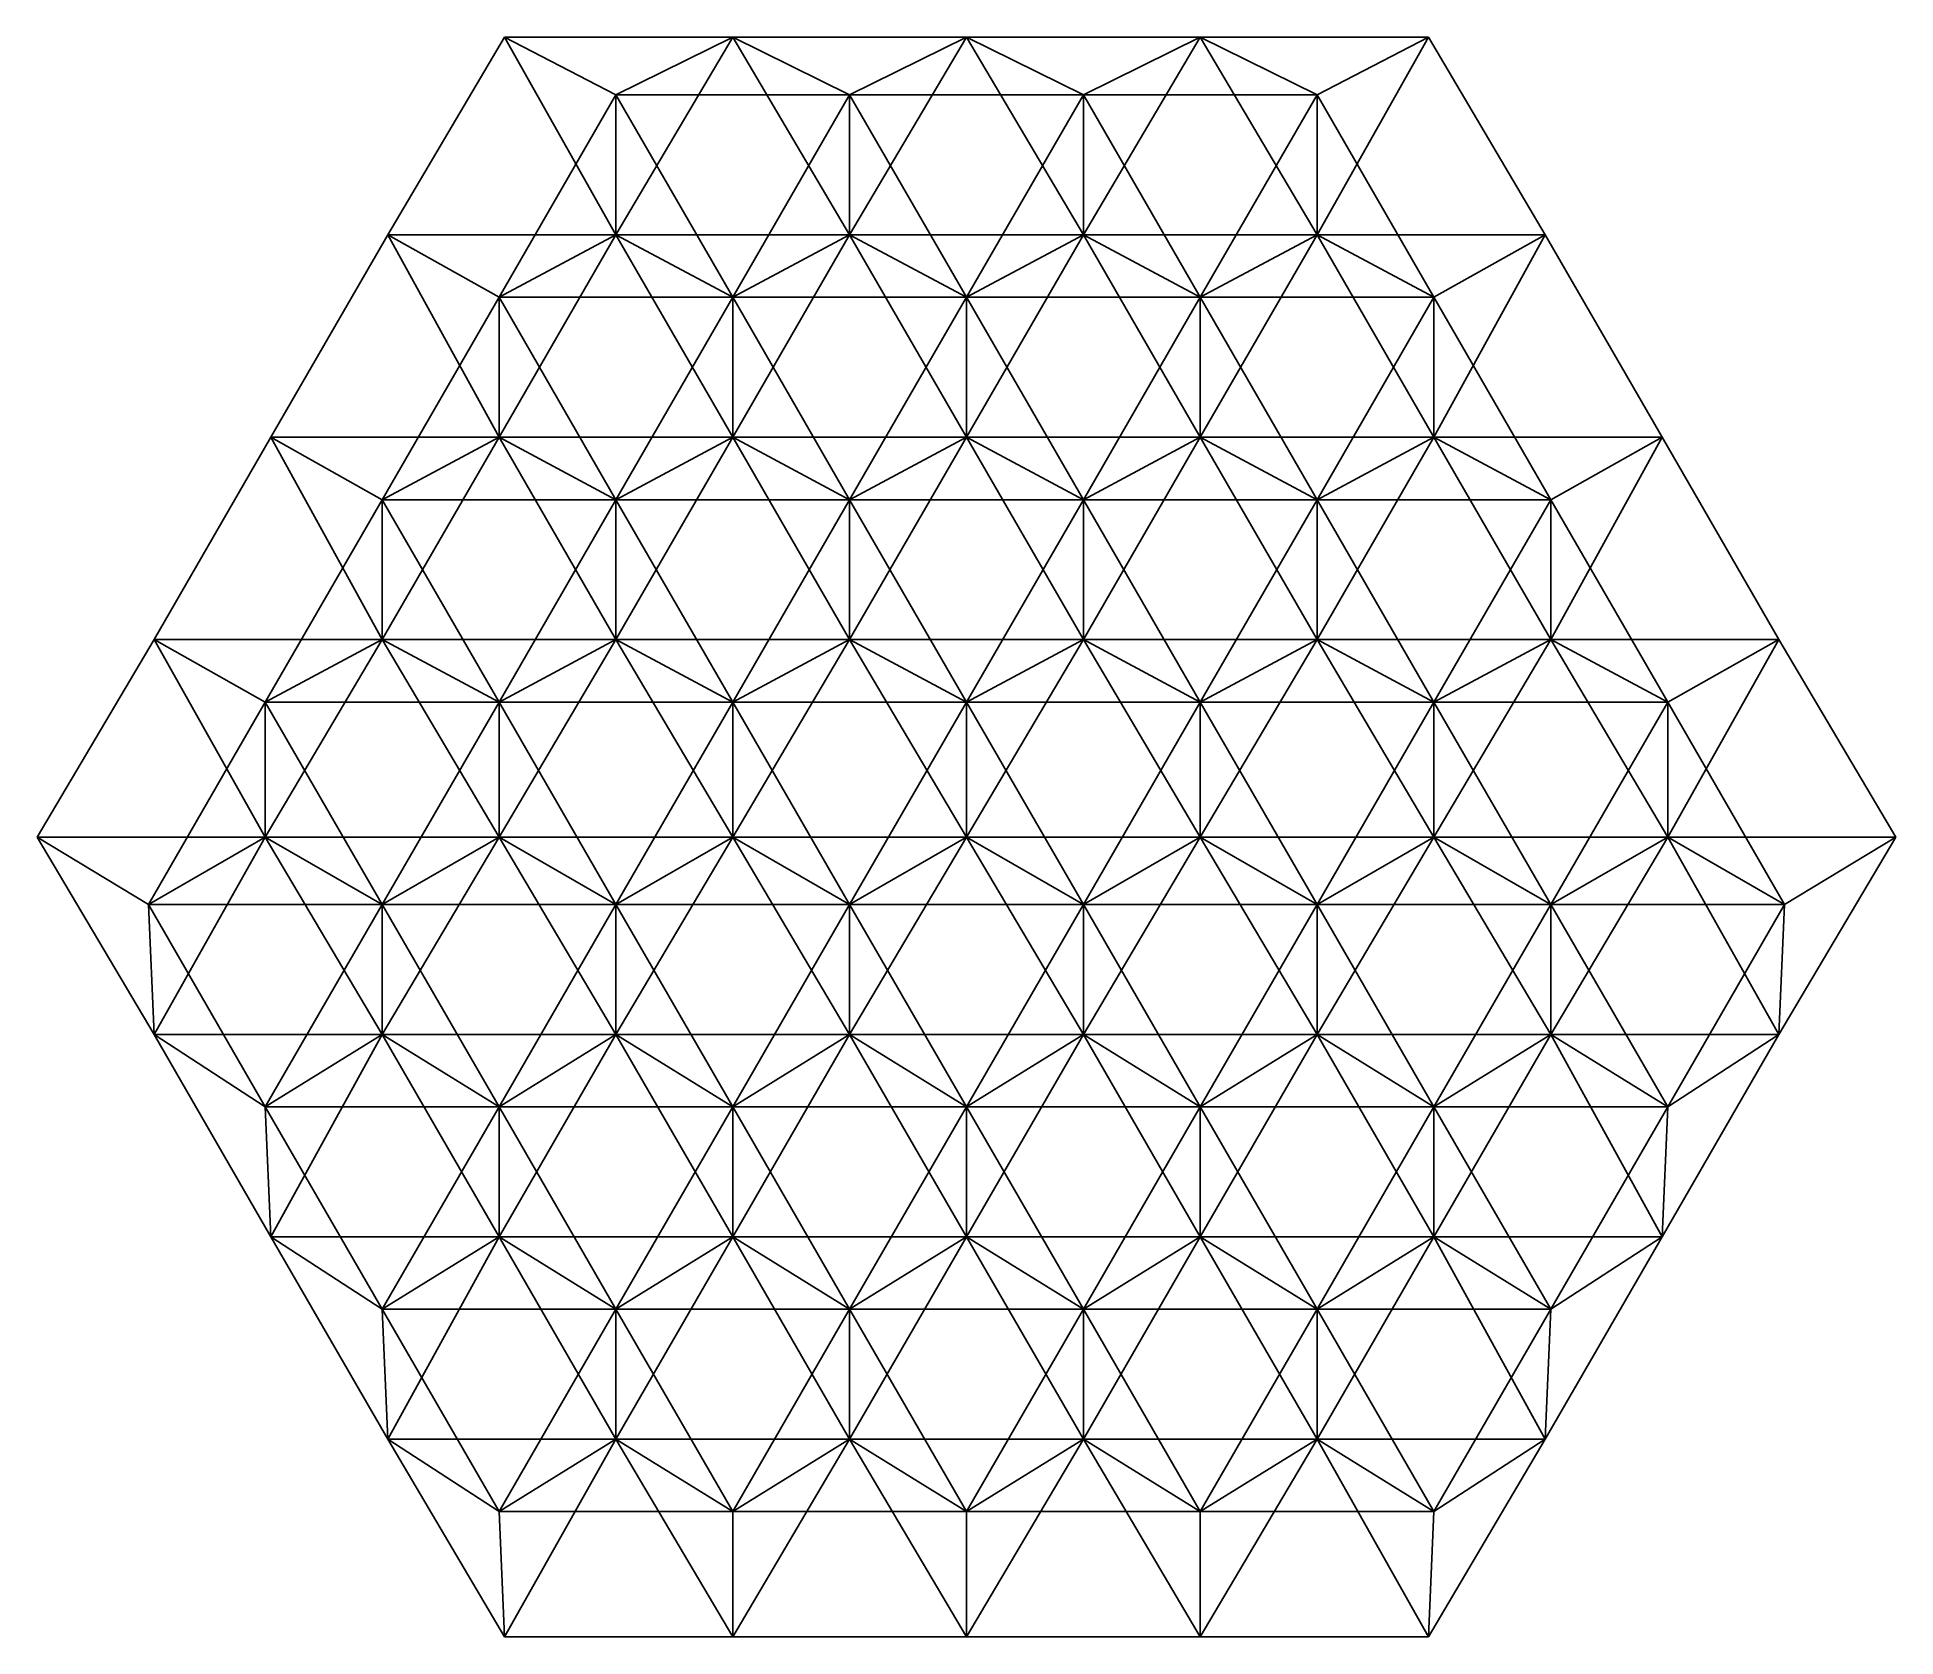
# Model space of a CAD drawing. Extents: x -9.9 to 9.9, y -8.6 to 8.6.
import ezdxf

# ---------------------------------------------------------------- set-up
doc = ezdxf.new("R2010")
doc.units = 0
doc.layers.get('0').update_dxf_attribs({"linetype": 'CONTINUOUS'})

msp = doc.modelspace()

# ---------------------------------------------------------------- linework, layer by layer
for p, q in [((-6.19, 6.443, 0.132996), (-4.94, 8.556, 0.162994)), ((-4.94, 8.556, 0.162994), (-3.75, 6.443, 0.092987)), ((-4.94, 8.556, 0.162994), (-2.5, 8.556, 0.131989)), ((-4.94, 8.556, 0.162994), (-3.75, 7.93833, -1.069)), ((-3.75, 6.443, 0.092987), (-2.5, 8.556, 0.131989)), ((-2.5, 8.556, 0.131989), (-3.75, 7.93833, -1.069)), ((-2.5, 8.556, 0.131989), (-1.25, 6.443, 0.071991)), ((-2.5, 8.556, 0.131989), (0, 8.556, 0.122009)), ((-2.5, 8.556, 0.131989), (-1.25, 7.93833, -1.088989)), ((-1.25, 6.443, 0.071991), (0, 8.556, 0.122009)), ((0, 8.556, 0.122009), (-1.25, 7.93833, -1.088989)), ((0, 8.556, 0.122009), (1.25, 6.443, 0.071991)), ((0, 8.556, 0.122009), (2.5, 8.556, 0.131989)), ((0, 8.556, 0.122009), (1.25, 7.93833, -1.088989)), ((1.25, 6.443, 0.071991), (2.5, 8.556, 0.131989)), ((2.5, 8.556, 0.131989), (1.25, 7.93833, -1.088989)), ((2.5, 8.556, 0.131989), (3.75, 6.443, 0.092987)), ((2.5, 8.556, 0.131989), (4.94, 8.556, 0.162994)), ((2.5, 8.556, 0.131989), (3.75, 7.93833, -1.069)), ((3.75, 6.443, 0.092987), (4.94, 8.556, 0.162994)), ((4.94, 8.556, 0.162994), (3.75, 7.93833, -1.069)), ((4.94, 8.556, 0.162994), (6.19, 6.443, 0.132996)), ((-5, 5.77333, -1.100006), (-3.75, 7.93833, -1.069)), ((-3.75, 6.443, 0.092987), (-3.75, 7.93833, -1.069)), ((-2.5, 5.77333, -1.131012), (-3.75, 7.93833, -1.069)), ((-3.75, 7.93833, -1.069), (-1.25, 7.93833, -1.088989)), ((-2.5, 5.77333, -1.131012), (-1.25, 7.93833, -1.088989)), ((-1.25, 6.443, 0.071991), (-1.25, 7.93833, -1.088989)), ((0, 5.77333, -1.140991), (-1.25, 7.93833, -1.088989)), ((-1.25, 7.93833, -1.088989), (1.25, 7.93833, -1.088989)), ((0, 5.77333, -1.140991), (1.25, 7.93833, -1.088989)), ((1.25, 6.443, 0.071991), (1.25, 7.93833, -1.088989)), ((2.5, 5.77333, -1.131012), (1.25, 7.93833, -1.088989)), ((1.25, 7.93833, -1.088989), (3.75, 7.93833, -1.069)), ((2.5, 5.77333, -1.131012), (3.75, 7.93833, -1.069)), ((3.75, 6.443, 0.092987), (3.75, 7.93833, -1.069)), ((5, 5.77333, -1.100006), (3.75, 7.93833, -1.069)), ((-7.44, 4.278, 0.122986), (-6.19, 6.443, 0.132996)), ((-6.19, 6.443, 0.132996), (-5, 4.278, 0.071991)), ((-6.19, 6.443, 0.132996), (-3.75, 6.443, 0.092987)), ((-6.19, 6.443, 0.132996), (-5, 5.77333, -1.100006)), ((-5, 4.278, 0.071991), (-3.75, 6.443, 0.092987)), ((-3.75, 6.443, 0.092987), (-5, 5.77333, -1.100006)), ((-3.75, 6.443, 0.092987), (-2.5, 4.278, 0.040985)), ((-3.75, 6.443, 0.092987), (-1.25, 6.443, 0.071991)), ((-3.75, 6.443, 0.092987), (-2.5, 5.77333, -1.131012)), ((-2.5, 4.278, 0.040985), (-1.25, 6.443, 0.071991)), ((-1.25, 6.443, 0.071991), (-2.5, 5.77333, -1.131012)), ((-1.25, 6.443, 0.071991), (0, 4.278, 0.031006)), ((-1.25, 6.443, 0.071991), (1.25, 6.443, 0.071991)), ((-1.25, 6.443, 0.071991), (0, 5.77333, -1.140991)), ((0, 4.278, 0.031006), (1.25, 6.443, 0.071991)), ((1.25, 6.443, 0.071991), (0, 5.77333, -1.140991)), ((1.25, 6.443, 0.071991), (2.5, 4.278, 0.040985)), ((1.25, 6.443, 0.071991), (3.75, 6.443, 0.092987)), ((1.25, 6.443, 0.071991), (2.5, 5.77333, -1.131012)), ((2.5, 4.278, 0.040985), (3.75, 6.443, 0.092987)), ((3.75, 6.443, 0.092987), (2.5, 5.77333, -1.131012)), ((3.75, 6.443, 0.092987), (5, 4.278, 0.071991)), ((3.75, 6.443, 0.092987), (6.19, 6.443, 0.132996)), ((3.75, 6.443, 0.092987), (5, 5.77333, -1.100006)), ((5, 4.278, 0.071991), (6.19, 6.443, 0.132996)), ((6.19, 6.443, 0.132996), (5, 5.77333, -1.100006)), ((6.19, 6.443, 0.132996), (7.44, 4.278, 0.122986)), ((-6.25, 3.60833, -1.109985), (-5, 5.77333, -1.100006)), ((-5, 4.278, 0.071991), (-5, 5.77333, -1.100006)), ((-3.75, 3.60833, -1.152008), (-5, 5.77333, -1.100006)), ((-5, 5.77333, -1.100006), (-2.5, 5.77333, -1.131012)), ((-3.75, 3.60833, -1.152008), (-2.5, 5.77333, -1.131012)), ((-2.5, 4.278, 0.040985), (-2.5, 5.77333, -1.131012)), ((-1.25, 3.60833, -1.171997), (-2.5, 5.77333, -1.131012)), ((-2.5, 5.77333, -1.131012), (0, 5.77333, -1.140991)), ((-1.25, 3.60833, -1.171997), (0, 5.77333, -1.140991)), ((0, 4.278, 0.031006), (0, 5.77333, -1.140991)), ((1.25, 3.60833, -1.171997), (0, 5.77333, -1.140991)), ((0, 5.77333, -1.140991), (2.5, 5.77333, -1.131012)), ((1.25, 3.60833, -1.171997), (2.5, 5.77333, -1.131012)), ((2.5, 4.278, 0.040985), (2.5, 5.77333, -1.131012)), ((3.75, 3.60833, -1.152008), (2.5, 5.77333, -1.131012)), ((2.5, 5.77333, -1.131012), (5, 5.77333, -1.100006)), ((3.75, 3.60833, -1.152008), (5, 5.77333, -1.100006)), ((5, 4.278, 0.071991), (5, 5.77333, -1.100006)), ((6.25, 3.60833, -1.109985), (5, 5.77333, -1.100006)), ((-8.69, 2.113, 0.132996), (-7.44, 4.278, 0.122986)), ((-7.44, 4.278, 0.122986), (-6.25, 2.113, 0.072998)), ((-7.44, 4.278, 0.122986), (-5, 4.278, 0.071991)), ((-7.44, 4.278, 0.122986), (-6.25, 3.60833, -1.109985)), ((-6.25, 2.113, 0.072998), (-5, 4.278, 0.071991)), ((-5, 4.278, 0.071991), (-6.25, 3.60833, -1.109985)), ((-5, 4.278, 0.071991), (-3.75, 2.113, 0.031006)), ((-5, 4.278, 0.071991), (-2.5, 4.278, 0.040985)), ((-5, 4.278, 0.071991), (-3.75, 3.60833, -1.152008)), ((-3.75, 2.113, 0.031006), (-2.5, 4.278, 0.040985)), ((-2.5, 4.278, 0.040985), (-3.75, 3.60833, -1.152008)), ((-2.5, 4.278, 0.040985), (-1.25, 2.113, 0.01001)), ((-2.5, 4.278, 0.040985), (0, 4.278, 0.031006)), ((-2.5, 4.278, 0.040985), (-1.25, 3.60833, -1.171997)), ((-1.25, 2.113, 0.01001), (0, 4.278, 0.031006)), ((0, 4.278, 0.031006), (-1.25, 3.60833, -1.171997)), ((0, 4.278, 0.031006), (1.25, 2.113, 0.01001)), ((0, 4.278, 0.031006), (2.5, 4.278, 0.040985)), ((0, 4.278, 0.031006), (1.25, 3.60833, -1.171997)), ((1.25, 2.113, 0.01001), (2.5, 4.278, 0.040985)), ((2.5, 4.278, 0.040985), (1.25, 3.60833, -1.171997)), ((2.5, 4.278, 0.040985), (3.75, 2.113, 0.031006)), ((2.5, 4.278, 0.040985), (5, 4.278, 0.071991)), ((2.5, 4.278, 0.040985), (3.75, 3.60833, -1.152008)), ((3.75, 2.113, 0.031006), (5, 4.278, 0.071991)), ((5, 4.278, 0.071991), (3.75, 3.60833, -1.152008)), ((5, 4.278, 0.071991), (6.25, 2.113, 0.072998)), ((5, 4.278, 0.071991), (7.44, 4.278, 0.122986)), ((5, 4.278, 0.071991), (6.25, 3.60833, -1.109985)), ((6.25, 2.113, 0.072998), (7.44, 4.278, 0.122986)), ((7.44, 4.278, 0.122986), (6.25, 3.60833, -1.109985)), ((7.44, 4.278, 0.122986), (8.69, 2.113, 0.132996)), ((-7.5, 1.44333, -1.100006), (-6.25, 3.60833, -1.109985)), ((-6.25, 2.113, 0.072998), (-6.25, 3.60833, -1.109985)), ((-5, 1.44333, -1.152008), (-6.25, 3.60833, -1.109985)), ((-6.25, 3.60833, -1.109985), (-3.75, 3.60833, -1.152008)), ((-5, 1.44333, -1.152008), (-3.75, 3.60833, -1.152008)), ((-3.75, 2.113, 0.031006), (-3.75, 3.60833, -1.152008)), ((-2.5, 1.44333, -1.183014), (-3.75, 3.60833, -1.152008)), ((-3.75, 3.60833, -1.152008), (-1.25, 3.60833, -1.171997)), ((-2.5, 1.44333, -1.183014), (-1.25, 3.60833, -1.171997)), ((-1.25, 2.113, 0.01001), (-1.25, 3.60833, -1.171997)), ((0, 1.44333, -1.192993), (-1.25, 3.60833, -1.171997)), ((-1.25, 3.60833, -1.171997), (1.25, 3.60833, -1.171997)), ((0, 1.44333, -1.192993), (1.25, 3.60833, -1.171997)), ((1.25, 2.113, 0.01001), (1.25, 3.60833, -1.171997)), ((2.5, 1.44333, -1.183014), (1.25, 3.60833, -1.171997)), ((1.25, 3.60833, -1.171997), (3.75, 3.60833, -1.152008)), ((2.5, 1.44333, -1.183014), (3.75, 3.60833, -1.152008)), ((3.75, 2.113, 0.031006), (3.75, 3.60833, -1.152008)), ((5, 1.44333, -1.152008), (3.75, 3.60833, -1.152008)), ((3.75, 3.60833, -1.152008), (6.25, 3.60833, -1.109985)), ((5, 1.44333, -1.152008), (6.25, 3.60833, -1.109985)), ((6.25, 2.113, 0.072998), (6.25, 3.60833, -1.109985)), ((7.5, 1.44333, -1.100006), (6.25, 3.60833, -1.109985)), ((-9.94, 0, 0.165009), (-8.69, 2.113, 0.132996)), ((-8.69, 2.113, 0.132996), (-7.5, 0, 0.093994)), ((-8.69, 2.113, 0.132996), (-6.25, 2.113, 0.072998)), ((-8.69, 2.113, 0.132996), (-7.5, 1.44333, -1.100006)), ((-7.5, 0, 0.093994), (-6.25, 2.113, 0.072998)), ((-6.25, 2.113, 0.072998), (-7.5, 1.44333, -1.100006)), ((-6.25, 2.113, 0.072998), (-5, 0, 0.041992)), ((-6.25, 2.113, 0.072998), (-3.75, 2.113, 0.031006)), ((-6.25, 2.113, 0.072998), (-5, 1.44333, -1.152008)), ((-5, 0, 0.041992), (-3.75, 2.113, 0.031006)), ((-3.75, 2.113, 0.031006), (-5, 1.44333, -1.152008)), ((-3.75, 2.113, 0.031006), (-2.5, 0, 0.01001)), ((-3.75, 2.113, 0.031006), (-1.25, 2.113, 0.01001)), ((-3.75, 2.113, 0.031006), (-2.5, 1.44333, -1.183014)), ((-2.5, 0, 0.01001), (-1.25, 2.113, 0.01001)), ((-1.25, 2.113, 0.01001), (-2.5, 1.44333, -1.183014)), ((-1.25, 2.113, 0.01001), (0, 0)), ((-1.25, 2.113, 0.01001), (1.25, 2.113, 0.01001)), ((-1.25, 2.113, 0.01001), (0, 1.44333, -1.192993)), ((0, 0), (1.25, 2.113, 0.01001)), ((1.25, 2.113, 0.01001), (0, 1.44333, -1.192993)), ((1.25, 2.113, 0.01001), (2.5, 0, 0.01001)), ((1.25, 2.113, 0.01001), (3.75, 2.113, 0.031006)), ((1.25, 2.113, 0.01001), (2.5, 1.44333, -1.183014)), ((2.5, 0, 0.01001), (3.75, 2.113, 0.031006)), ((3.75, 2.113, 0.031006), (2.5, 1.44333, -1.183014)), ((3.75, 2.113, 0.031006), (5, 0, 0.041992)), ((3.75, 2.113, 0.031006), (6.25, 2.113, 0.072998)), ((3.75, 2.113, 0.031006), (5, 1.44333, -1.152008)), ((5, 0, 0.041992), (6.25, 2.113, 0.072998)), ((6.25, 2.113, 0.072998), (5, 1.44333, -1.152008)), ((6.25, 2.113, 0.072998), (7.5, 0, 0.093994)), ((6.25, 2.113, 0.072998), (8.69, 2.113, 0.132996)), ((6.25, 2.113, 0.072998), (7.5, 1.44333, -1.100006)), ((7.5, 0, 0.093994), (8.69, 2.113, 0.132996)), ((8.69, 2.113, 0.132996), (7.5, 1.44333, -1.100006)), ((8.69, 2.113, 0.132996), (9.94, 0, 0.165009)), ((-8.75, -0.721667, -1.069), (-7.5, 1.44333, -1.100006)), ((-7.5, 0, 0.093994), (-7.5, 1.44333, -1.100006)), ((-6.25, -0.721667, -1.131012), (-7.5, 1.44333, -1.100006)), ((-7.5, 1.44333, -1.100006), (-5, 1.44333, -1.152008)), ((-6.25, -0.721667, -1.131012), (-5, 1.44333, -1.152008)), ((-5, 0, 0.041992), (-5, 1.44333, -1.152008)), ((-3.75, -0.721667, -1.171997), (-5, 1.44333, -1.152008)), ((-5, 1.44333, -1.152008), (-2.5, 1.44333, -1.183014)), ((-3.75, -0.721667, -1.171997), (-2.5, 1.44333, -1.183014)), ((-2.5, 0, 0.01001), (-2.5, 1.44333, -1.183014)), ((-1.25, -0.721667, -1.192993), (-2.5, 1.44333, -1.183014)), ((-2.5, 1.44333, -1.183014), (0, 1.44333, -1.192993)), ((-1.25, -0.721667, -1.192993), (0, 1.44333, -1.192993)), ((0, 0), (0, 1.44333, -1.192993)), ((1.25, -0.721667, -1.192993), (0, 1.44333, -1.192993)), ((0, 1.44333, -1.192993), (2.5, 1.44333, -1.183014)), ((1.25, -0.721667, -1.192993), (2.5, 1.44333, -1.183014)), ((2.5, 0, 0.01001), (2.5, 1.44333, -1.183014)), ((3.75, -0.721667, -1.171997), (2.5, 1.44333, -1.183014)), ((2.5, 1.44333, -1.183014), (5, 1.44333, -1.152008)), ((3.75, -0.721667, -1.171997), (5, 1.44333, -1.152008)), ((5, 0, 0.041992), (5, 1.44333, -1.152008)), ((6.25, -0.721667, -1.131012), (5, 1.44333, -1.152008)), ((5, 1.44333, -1.152008), (7.5, 1.44333, -1.100006)), ((6.25, -0.721667, -1.131012), (7.5, 1.44333, -1.100006)), ((7.5, 0, 0.093994), (7.5, 1.44333, -1.100006)), ((8.75, -0.721667, -1.069), (7.5, 1.44333, -1.100006)), ((-8.69, -2.113, 0.132996), (-9.94, 0, 0.165009)), ((-9.94, 0, 0.165009), (-7.5, 0, 0.093994)), ((-9.94, 0, 0.165009), (-8.75, -0.721667, -1.069)), ((-7.5, 0, 0.093994), (-8.75, -0.721667, -1.069)), ((-8.69, -2.113, 0.132996), (-7.5, 0, 0.093994)), ((-7.5, 0, 0.093994), (-6.25, -2.113, 0.072998)), ((-7.5, 0, 0.093994), (-5, 0, 0.041992)), ((-7.5, 0, 0.093994), (-6.25, -0.721667, -1.131012)), ((-6.25, -2.113, 0.072998), (-5, 0, 0.041992)), ((-5, 0, 0.041992), (-6.25, -0.721667, -1.131012)), ((-5, 0, 0.041992), (-3.75, -2.113, 0.031006)), ((-5, 0, 0.041992), (-2.5, 0, 0.01001)), ((-5, 0, 0.041992), (-3.75, -0.721667, -1.171997)), ((-3.75, -2.113, 0.031006), (-2.5, 0, 0.01001)), ((-2.5, 0, 0.01001), (-3.75, -0.721667, -1.171997)), ((-2.5, 0, 0.01001), (-1.25, -2.113, 0.01001)), ((-2.5, 0, 0.01001), (0, 0)), ((-2.5, 0, 0.01001), (-1.25, -0.721667, -1.192993)), ((-1.25, -2.113, 0.01001), (0, 0)), ((0, 0), (-1.25, -0.721667, -1.192993)), ((0, 0), (1.25, -2.113, 0.01001)), ((0, 0), (2.5, 0, 0.01001)), ((0, 0), (1.25, -0.721667, -1.192993)), ((1.25, -2.113, 0.01001), (2.5, 0, 0.01001)), ((2.5, 0, 0.01001), (1.25, -0.721667, -1.192993)), ((2.5, 0, 0.01001), (3.75, -2.113, 0.031006)), ((2.5, 0, 0.01001), (5, 0, 0.041992)), ((2.5, 0, 0.01001), (3.75, -0.721667, -1.171997)), ((3.75, -2.113, 0.031006), (5, 0, 0.041992)), ((5, 0, 0.041992), (3.75, -0.721667, -1.171997)), ((5, 0, 0.041992), (6.25, -2.113, 0.072998)), ((5, 0, 0.041992), (7.5, 0, 0.093994)), ((5, 0, 0.041992), (6.25, -0.721667, -1.131012)), ((6.25, -2.113, 0.072998), (7.5, 0, 0.093994)), ((7.5, 0, 0.093994), (6.25, -0.721667, -1.131012)), ((7.5, 0, 0.093994), (8.69, -2.113, 0.132996)), ((7.5, 0, 0.093994), (9.94, 0, 0.165009)), ((7.5, 0, 0.093994), (8.75, -0.721667, -1.069)), ((8.69, -2.113, 0.132996), (9.94, 0, 0.165009)), ((9.94, 0, 0.165009), (8.75, -0.721667, -1.069)), ((-8.69, -2.113, 0.132996), (-8.75, -0.721667, -1.069)), ((-7.5, -2.88667, -1.088989), (-8.75, -0.721667, -1.069)), ((-8.75, -0.721667, -1.069), (-6.25, -0.721667, -1.131012)), ((-7.5, -2.88667, -1.088989), (-6.25, -0.721667, -1.131012)), ((-6.25, -2.113, 0.072998), (-6.25, -0.721667, -1.131012)), ((-5, -2.88667, -1.140991), (-6.25, -0.721667, -1.131012)), ((-6.25, -0.721667, -1.131012), (-3.75, -0.721667, -1.171997)), ((-5, -2.88667, -1.140991), (-3.75, -0.721667, -1.171997)), ((-3.75, -2.113, 0.031006), (-3.75, -0.721667, -1.171997)), ((-2.5, -2.88667, -1.171997), (-3.75, -0.721667, -1.171997)), ((-3.75, -0.721667, -1.171997), (-1.25, -0.721667, -1.192993)), ((-2.5, -2.88667, -1.171997), (-1.25, -0.721667, -1.192993)), ((-1.25, -2.113, 0.01001), (-1.25, -0.721667, -1.192993)), ((0, -2.88667, -1.183014), (-1.25, -0.721667, -1.192993)), ((-1.25, -0.721667, -1.192993), (1.25, -0.721667, -1.192993)), ((0, -2.88667, -1.183014), (1.25, -0.721667, -1.192993)), ((1.25, -2.113, 0.01001), (1.25, -0.721667, -1.192993)), ((2.5, -2.88667, -1.171997), (1.25, -0.721667, -1.192993)), ((1.25, -0.721667, -1.192993), (3.75, -0.721667, -1.171997)), ((2.5, -2.88667, -1.171997), (3.75, -0.721667, -1.171997)), ((3.75, -2.113, 0.031006), (3.75, -0.721667, -1.171997)), ((5, -2.88667, -1.140991), (3.75, -0.721667, -1.171997)), ((3.75, -0.721667, -1.171997), (6.25, -0.721667, -1.131012)), ((5, -2.88667, -1.140991), (6.25, -0.721667, -1.131012)), ((6.25, -2.113, 0.072998), (6.25, -0.721667, -1.131012)), ((7.5, -2.88667, -1.088989), (6.25, -0.721667, -1.131012)), ((6.25, -0.721667, -1.131012), (8.75, -0.721667, -1.069)), ((7.5, -2.88667, -1.088989), (8.75, -0.721667, -1.069)), ((8.69, -2.113, 0.132996), (8.75, -0.721667, -1.069)), ((-7.44, -4.278, 0.122986), (-8.69, -2.113, 0.132996)), ((-8.69, -2.113, 0.132996), (-6.25, -2.113, 0.072998)), ((-8.69, -2.113, 0.132996), (-7.5, -2.88667, -1.088989)), ((-6.25, -2.113, 0.072998), (-7.5, -2.88667, -1.088989)), ((-7.44, -4.278, 0.122986), (-6.25, -2.113, 0.072998)), ((-6.25, -2.113, 0.072998), (-5, -4.278, 0.071991)), ((-6.25, -2.113, 0.072998), (-3.75, -2.113, 0.031006)), ((-6.25, -2.113, 0.072998), (-5, -2.88667, -1.140991)), ((-5, -4.278, 0.071991), (-3.75, -2.113, 0.031006)), ((-3.75, -2.113, 0.031006), (-5, -2.88667, -1.140991)), ((-3.75, -2.113, 0.031006), (-2.5, -4.278, 0.040985)), ((-3.75, -2.113, 0.031006), (-1.25, -2.113, 0.01001)), ((-3.75, -2.113, 0.031006), (-2.5, -2.88667, -1.171997)), ((-2.5, -4.278, 0.040985), (-1.25, -2.113, 0.01001)), ((-1.25, -2.113, 0.01001), (-2.5, -2.88667, -1.171997)), ((-1.25, -2.113, 0.01001), (0, -4.278, 0.031006)), ((-1.25, -2.113, 0.01001), (1.25, -2.113, 0.01001)), ((-1.25, -2.113, 0.01001), (0, -2.88667, -1.183014)), ((0, -4.278, 0.031006), (1.25, -2.113, 0.01001)), ((1.25, -2.113, 0.01001), (0, -2.88667, -1.183014)), ((1.25, -2.113, 0.01001), (2.5, -4.278, 0.040985)), ((1.25, -2.113, 0.01001), (3.75, -2.113, 0.031006)), ((1.25, -2.113, 0.01001), (2.5, -2.88667, -1.171997)), ((2.5, -4.278, 0.040985), (3.75, -2.113, 0.031006)), ((3.75, -2.113, 0.031006), (2.5, -2.88667, -1.171997)), ((3.75, -2.113, 0.031006), (5, -4.278, 0.071991)), ((3.75, -2.113, 0.031006), (6.25, -2.113, 0.072998)), ((3.75, -2.113, 0.031006), (5, -2.88667, -1.140991)), ((5, -4.278, 0.071991), (6.25, -2.113, 0.072998)), ((6.25, -2.113, 0.072998), (5, -2.88667, -1.140991)), ((6.25, -2.113, 0.072998), (7.44, -4.278, 0.122986)), ((6.25, -2.113, 0.072998), (8.69, -2.113, 0.132996)), ((6.25, -2.113, 0.072998), (7.5, -2.88667, -1.088989)), ((7.44, -4.278, 0.122986), (8.69, -2.113, 0.132996)), ((8.69, -2.113, 0.132996), (7.5, -2.88667, -1.088989)), ((-7.44, -4.278, 0.122986), (-7.5, -2.88667, -1.088989)), ((-6.25, -5.05167, -1.088989), (-7.5, -2.88667, -1.088989)), ((-7.5, -2.88667, -1.088989), (-5, -2.88667, -1.140991)), ((-6.25, -5.05167, -1.088989), (-5, -2.88667, -1.140991)), ((-5, -4.278, 0.071991), (-5, -2.88667, -1.140991)), ((-3.75, -5.05167, -1.131012), (-5, -2.88667, -1.140991)), ((-5, -2.88667, -1.140991), (-2.5, -2.88667, -1.171997)), ((-3.75, -5.05167, -1.131012), (-2.5, -2.88667, -1.171997)), ((-2.5, -4.278, 0.040985), (-2.5, -2.88667, -1.171997)), ((-1.25, -5.05167, -1.152008), (-2.5, -2.88667, -1.171997)), ((-2.5, -2.88667, -1.171997), (0, -2.88667, -1.183014)), ((-1.25, -5.05167, -1.152008), (0, -2.88667, -1.183014)), ((0, -4.278, 0.031006), (0, -2.88667, -1.183014)), ((1.25, -5.05167, -1.152008), (0, -2.88667, -1.183014)), ((0, -2.88667, -1.183014), (2.5, -2.88667, -1.171997)), ((1.25, -5.05167, -1.152008), (2.5, -2.88667, -1.171997)), ((2.5, -4.278, 0.040985), (2.5, -2.88667, -1.171997)), ((3.75, -5.05167, -1.131012), (2.5, -2.88667, -1.171997)), ((2.5, -2.88667, -1.171997), (5, -2.88667, -1.140991)), ((3.75, -5.05167, -1.131012), (5, -2.88667, -1.140991)), ((5, -4.278, 0.071991), (5, -2.88667, -1.140991)), ((6.25, -5.05167, -1.088989), (5, -2.88667, -1.140991)), ((5, -2.88667, -1.140991), (7.5, -2.88667, -1.088989)), ((6.25, -5.05167, -1.088989), (7.5, -2.88667, -1.088989)), ((7.44, -4.278, 0.122986), (7.5, -2.88667, -1.088989)), ((-6.19, -6.443, 0.132996), (-7.44, -4.278, 0.122986)), ((-7.44, -4.278, 0.122986), (-5, -4.278, 0.071991)), ((-7.44, -4.278, 0.122986), (-6.25, -5.05167, -1.088989)), ((-5, -4.278, 0.071991), (-6.25, -5.05167, -1.088989)), ((-6.19, -6.443, 0.132996), (-5, -4.278, 0.071991)), ((-5, -4.278, 0.071991), (-3.75, -6.443, 0.092987)), ((-5, -4.278, 0.071991), (-2.5, -4.278, 0.040985)), ((-5, -4.278, 0.071991), (-3.75, -5.05167, -1.131012)), ((-3.75, -6.443, 0.092987), (-2.5, -4.278, 0.040985)), ((-2.5, -4.278, 0.040985), (-3.75, -5.05167, -1.131012)), ((-2.5, -4.278, 0.040985), (-1.25, -6.443, 0.071991)), ((-2.5, -4.278, 0.040985), (0, -4.278, 0.031006)), ((-2.5, -4.278, 0.040985), (-1.25, -5.05167, -1.152008)), ((-1.25, -6.443, 0.071991), (0, -4.278, 0.031006)), ((0, -4.278, 0.031006), (-1.25, -5.05167, -1.152008)), ((0, -4.278, 0.031006), (1.25, -6.443, 0.071991)), ((0, -4.278, 0.031006), (2.5, -4.278, 0.040985)), ((0, -4.278, 0.031006), (1.25, -5.05167, -1.152008)), ((1.25, -6.443, 0.071991), (2.5, -4.278, 0.040985)), ((2.5, -4.278, 0.040985), (1.25, -5.05167, -1.152008)), ((2.5, -4.278, 0.040985), (3.75, -6.443, 0.092987)), ((2.5, -4.278, 0.040985), (5, -4.278, 0.071991)), ((2.5, -4.278, 0.040985), (3.75, -5.05167, -1.131012)), ((3.75, -6.443, 0.092987), (5, -4.278, 0.071991)), ((5, -4.278, 0.071991), (3.75, -5.05167, -1.131012)), ((5, -4.278, 0.071991), (6.19, -6.443, 0.132996)), ((5, -4.278, 0.071991), (7.44, -4.278, 0.122986)), ((5, -4.278, 0.071991), (6.25, -5.05167, -1.088989)), ((6.19, -6.443, 0.132996), (7.44, -4.278, 0.122986)), ((7.44, -4.278, 0.122986), (6.25, -5.05167, -1.088989)), ((-6.19, -6.443, 0.132996), (-6.25, -5.05167, -1.088989)), ((-5, -7.21667, -1.069), (-6.25, -5.05167, -1.088989)), ((-6.25, -5.05167, -1.088989), (-3.75, -5.05167, -1.131012)), ((-5, -7.21667, -1.069), (-3.75, -5.05167, -1.131012)), ((-3.75, -6.443, 0.092987), (-3.75, -5.05167, -1.131012)), ((-2.5, -7.21667, -1.100006), (-3.75, -5.05167, -1.131012)), ((-3.75, -5.05167, -1.131012), (-1.25, -5.05167, -1.152008)), ((-2.5, -7.21667, -1.100006), (-1.25, -5.05167, -1.152008)), ((-1.25, -6.443, 0.071991), (-1.25, -5.05167, -1.152008)), ((0, -7.21667, -1.109985), (-1.25, -5.05167, -1.152008)), ((-1.25, -5.05167, -1.152008), (1.25, -5.05167, -1.152008)), ((0, -7.21667, -1.109985), (1.25, -5.05167, -1.152008)), ((1.25, -6.443, 0.071991), (1.25, -5.05167, -1.152008)), ((2.5, -7.21667, -1.100006), (1.25, -5.05167, -1.152008)), ((1.25, -5.05167, -1.152008), (3.75, -5.05167, -1.131012)), ((2.5, -7.21667, -1.100006), (3.75, -5.05167, -1.131012)), ((3.75, -6.443, 0.092987), (3.75, -5.05167, -1.131012)), ((5, -7.21667, -1.069), (3.75, -5.05167, -1.131012)), ((3.75, -5.05167, -1.131012), (6.25, -5.05167, -1.088989)), ((5, -7.21667, -1.069), (6.25, -5.05167, -1.088989)), ((6.19, -6.443, 0.132996), (6.25, -5.05167, -1.088989)), ((-4.94, -8.556, 0.162994), (-6.19, -6.443, 0.132996)), ((-6.19, -6.443, 0.132996), (-3.75, -6.443, 0.092987)), ((-6.19, -6.443, 0.132996), (-5, -7.21667, -1.069)), ((-3.75, -6.443, 0.092987), (-5, -7.21667, -1.069)), ((-4.94, -8.556, 0.162994), (-3.75, -6.443, 0.092987)), ((-3.75, -6.443, 0.092987), (-2.5, -8.556, 0.131989)), ((-3.75, -6.443, 0.092987), (-1.25, -6.443, 0.071991)), ((-3.75, -6.443, 0.092987), (-2.5, -7.21667, -1.100006)), ((-2.5, -8.556, 0.131989), (-1.25, -6.443, 0.071991)), ((-1.25, -6.443, 0.071991), (-2.5, -7.21667, -1.100006)), ((-1.25, -6.443, 0.071991), (0, -8.556, 0.122009)), ((-1.25, -6.443, 0.071991), (1.25, -6.443, 0.071991)), ((-1.25, -6.443, 0.071991), (0, -7.21667, -1.109985)), ((0, -8.556, 0.122009), (1.25, -6.443, 0.071991)), ((1.25, -6.443, 0.071991), (0, -7.21667, -1.109985)), ((1.25, -6.443, 0.071991), (2.5, -8.556, 0.131989)), ((1.25, -6.443, 0.071991), (3.75, -6.443, 0.092987)), ((1.25, -6.443, 0.071991), (2.5, -7.21667, -1.100006)), ((2.5, -8.556, 0.131989), (3.75, -6.443, 0.092987)), ((3.75, -6.443, 0.092987), (2.5, -7.21667, -1.100006)), ((3.75, -6.443, 0.092987), (4.94, -8.556, 0.162994)), ((3.75, -6.443, 0.092987), (6.19, -6.443, 0.132996)), ((3.75, -6.443, 0.092987), (5, -7.21667, -1.069)), ((4.94, -8.556, 0.162994), (6.19, -6.443, 0.132996)), ((6.19, -6.443, 0.132996), (5, -7.21667, -1.069)), ((-4.94, -8.556, 0.162994), (-5, -7.21667, -1.069)), ((-5, -7.21667, -1.069), (-2.5, -7.21667, -1.100006)), ((-2.5, -8.556, 0.131989), (-2.5, -7.21667, -1.100006)), ((-2.5, -7.21667, -1.100006), (0, -7.21667, -1.109985)), ((0, -8.556, 0.122009), (0, -7.21667, -1.109985)), ((0, -7.21667, -1.109985), (2.5, -7.21667, -1.100006)), ((2.5, -8.556, 0.131989), (2.5, -7.21667, -1.100006)), ((2.5, -7.21667, -1.100006), (5, -7.21667, -1.069)), ((4.94, -8.556, 0.162994), (5, -7.21667, -1.069)), ((-4.94, -8.556, 0.162994), (-2.5, -8.556, 0.131989)), ((-2.5, -8.556, 0.131989), (0, -8.556, 0.122009)), ((0, -8.556, 0.122009), (2.5, -8.556, 0.131989)), ((2.5, -8.556, 0.131989), (4.94, -8.556, 0.162994))]:
    msp.add_line(p, q)

doc.saveas('drawing.dxf')
